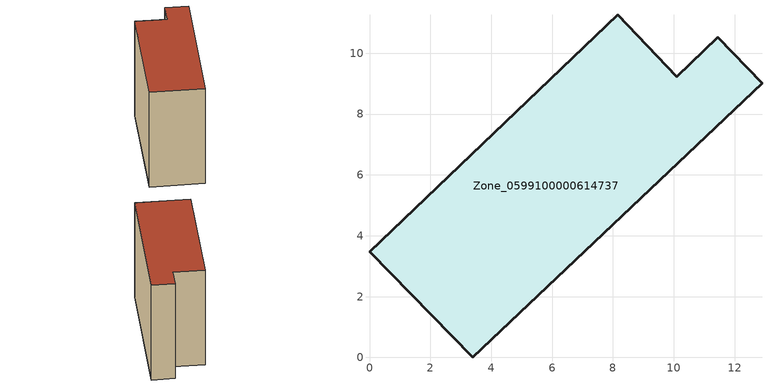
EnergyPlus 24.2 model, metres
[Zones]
Zone_0599100000614737
 floor ground (C_G): 3.4,0 0,3.48 8.16,11.27 10.1,9.23 11.45,10.52 12.9,9.01 z0
 wall outside (C_F): 3.4,0 12.9,9.01 11.45,10.52 10.1,9.23 8.16,11.27 0,3.48 3.4,0 z0:9.78
 roof outside (C_R): 0,3.48 3.4,0 12.9,9.01 11.45,10.52 10.1,9.23 8.16,11.27 z9.78
[BUILDING]
Pand.0599100000614737: North Axis=0; Terrain=City; Loads Convergence Tolerance Value=0.04; Temperature Convergence Tolerance Value=0.4; Solar Distribution=FullExterior; Maximum Number of Warmup Days=25; Minimum Number of Warmup Days=1
[Site:Location]
Rotterdam.The.Hague.AP_ZH_NLD Design_Conditions: Latitude=51.96; Longitude=4.45; Time Zone=1; Elevation=-4.5
[SITE:GROUNDTEMPERATURE:BUILDINGSURFACE]
18, 18, 18, 18, 18, 18, 18, 18, 18, 18, 18, 18
[MATERIAL] Thermal Absorptance=0.9; Solar Absorptance=0.7; Visible Absorptance=0.7
Name | Roughness | Thickness | Conductivity | Density | Specific Heat
G.TI.1946 | MediumSmooth | 0.15 | 1 | 540 | 1210
F.TI.1946 | Rough | 0.3 | 0.857143 | 1920 | 840
R.TI.1946 | MediumRough | 0.2 | 0.1 | 1500 | 1000
[CONSTRUCTION]
C_G: G.TI.1946
C_F: F.TI.1946
C_R: R.TI.1946
[ZONE]
Zone_0599100000614737: Type=1; Multiplier=1; Ceiling Height=Autocalculate; Volume=Autocalculate; Floor Area=autocalculate; Part of Total Floor Area=Yes
[ZONEINFILTRATION:DESIGNFLOWRATE]
Infil_Zone_0599100000614737: Zone or ZoneList or Space or SpaceList=Zone_0599100000614737; Schedule=AlwaysOn; Design Flow Rate Calculation Method=Flow/Area; Flow Rate per Floor Area=0.003; Constant Term Coefficient=1; Temperature Term Coefficient=0; Velocity Term Coefficient=0; Velocity Squared Term Coefficient=0
[HVACTEMPLATE:ZONE:IDEALLOADSAIRSYSTEM]
Zone_0599100000614737: Maximum Heating Supply Air Temperature=50; Minimum Cooling Supply Air Temperature=13; Maximum Heating Supply Air Humidity Ratio=0.0156; Minimum Cooling Supply Air Humidity Ratio=0.0077; Heating Limit=NoLimit; Cooling Limit=NoLimit; Dehumidification Control Type=ConstantSensibleHeatRatio; Cooling Sensible Heat Ratio=0.7; Dehumidification Setpoint=60; Humidification Control Type=None; Humidification Setpoint=30; Outdoor Air Method=None; Outdoor Air Flow Rate per Person=0.00944; Outdoor Air Flow Rate per Zone Floor Area=0; Outdoor Air Flow Rate per Zone=0; Demand Controlled Ventilation Type=None; Outdoor Air Economizer Type=NoEconomizer; Heat Recovery Type=None; Sensible Heat Recovery Effectiveness=0.7; Latent Heat Recovery Effectiveness=0.65
[ZONECONTROL:THERMOSTAT]
ThermostatControl_Zone_0599100000614737: Zone or ZoneList=Zone_0599100000614737; Control Type Schedule=DualSetpointControlType; Control 1=Thermostat_Zone_0599100000614737; Temperature Difference Between Cutout And Setpoint=0
[THERMOSTATSETPOINT:DUALSETPOINT]
Thermostat_Zone_0599100000614737: Heating Setpoint Temperature Schedule=HeatingSetpoint_Zone_0599100000614737; Cooling Setpoint Temperature Schedule=CoolingSetpoint_Zone_0599100000614737
[SCHEDULE:COMPACT]
HeatingSetpoint_Zone_0599100000614737: Through: 12/31, For: AllDays, Until: 24:00, 21
CoolingSetpoint_Zone_0599100000614737: Through: 12/31, For: AllDays, Until: 24:00, 24
DualSetpointControlType: Through: 12/31, For: AllDays, Until: 24:00, 4
AlwaysOn: Through: 12/31, For: AllDays, Until: 24:00, 1
